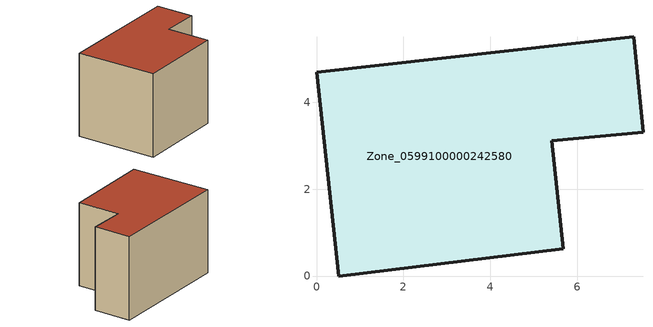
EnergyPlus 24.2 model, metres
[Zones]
Zone_0599100000242580
 floor ground (C_G): 5.41,3.11 5.68,0.63 0.51,0 0,4.69 7.3,5.5 7.51,3.31 z0.24
 wall outside (C_F): 0,4.69 0.51,0 5.68,0.63 5.41,3.11 7.51,3.31 7.3,5.5 0,4.69 z0.24:5.05
 roof outside (C_R): 7.51,3.31 7.3,5.5 0,4.69 0.51,0 5.68,0.63 5.41,3.11 z5.05
[BUILDING]
Pand.0599100000242580: North Axis=0; Terrain=City; Loads Convergence Tolerance Value=0.04; Temperature Convergence Tolerance Value=0.4; Solar Distribution=FullExterior; Maximum Number of Warmup Days=25; Minimum Number of Warmup Days=1
[Site:Location]
Rotterdam.The.Hague.AP_ZH_NLD Design_Conditions: Latitude=51.96; Longitude=4.45; Time Zone=1; Elevation=-4.5
[SITE:GROUNDTEMPERATURE:BUILDINGSURFACE]
18, 18, 18, 18, 18, 18, 18, 18, 18, 18, 18, 18
[MATERIAL] Thermal Absorptance=0.9; Solar Absorptance=0.7; Visible Absorptance=0.7
Name | Roughness | Thickness | Conductivity | Density | Specific Heat
G.TC.1946 | MediumSmooth | 0.15 | 1 | 540 | 1210
F.TC.1946 | Rough | 0.3 | 0.857143 | 1920 | 840
R.TC.1946 | MediumRough | 0.2 | 0.909091 | 1500 | 1000
[CONSTRUCTION]
C_G: G.TC.1946
C_F: F.TC.1946
C_R: R.TC.1946
[ZONE]
Zone_0599100000242580: Type=1; Multiplier=1; Ceiling Height=Autocalculate; Volume=Autocalculate; Floor Area=autocalculate; Part of Total Floor Area=Yes
[ZONEINFILTRATION:DESIGNFLOWRATE]
Infil_Zone_0599100000242580: Zone or ZoneList or Space or SpaceList=Zone_0599100000242580; Schedule=AlwaysOn; Design Flow Rate Calculation Method=Flow/Area; Flow Rate per Floor Area=0.003; Constant Term Coefficient=1; Temperature Term Coefficient=0; Velocity Term Coefficient=0; Velocity Squared Term Coefficient=0
[HVACTEMPLATE:ZONE:IDEALLOADSAIRSYSTEM]
Zone_0599100000242580: Maximum Heating Supply Air Temperature=50; Minimum Cooling Supply Air Temperature=13; Maximum Heating Supply Air Humidity Ratio=0.0156; Minimum Cooling Supply Air Humidity Ratio=0.0077; Heating Limit=NoLimit; Cooling Limit=NoLimit; Dehumidification Control Type=ConstantSensibleHeatRatio; Cooling Sensible Heat Ratio=0.7; Dehumidification Setpoint=60; Humidification Control Type=None; Humidification Setpoint=30; Outdoor Air Method=None; Outdoor Air Flow Rate per Person=0.00944; Outdoor Air Flow Rate per Zone Floor Area=0; Outdoor Air Flow Rate per Zone=0; Demand Controlled Ventilation Type=None; Outdoor Air Economizer Type=NoEconomizer; Heat Recovery Type=None; Sensible Heat Recovery Effectiveness=0.7; Latent Heat Recovery Effectiveness=0.65
[ZONECONTROL:THERMOSTAT]
ThermostatControl_Zone_0599100000242580: Zone or ZoneList=Zone_0599100000242580; Control Type Schedule=DualSetpointControlType; Control 1=Thermostat_Zone_0599100000242580; Temperature Difference Between Cutout And Setpoint=0
[THERMOSTATSETPOINT:DUALSETPOINT]
Thermostat_Zone_0599100000242580: Heating Setpoint Temperature Schedule=HeatingSetpoint_Zone_0599100000242580; Cooling Setpoint Temperature Schedule=CoolingSetpoint_Zone_0599100000242580
[SCHEDULE:COMPACT]
HeatingSetpoint_Zone_0599100000242580: Through: 12/31, For: AllDays, Until: 24:00, 21
CoolingSetpoint_Zone_0599100000242580: Through: 12/31, For: AllDays, Until: 24:00, 24
DualSetpointControlType: Through: 12/31, For: AllDays, Until: 24:00, 4
AlwaysOn: Through: 12/31, For: AllDays, Until: 24:00, 1
